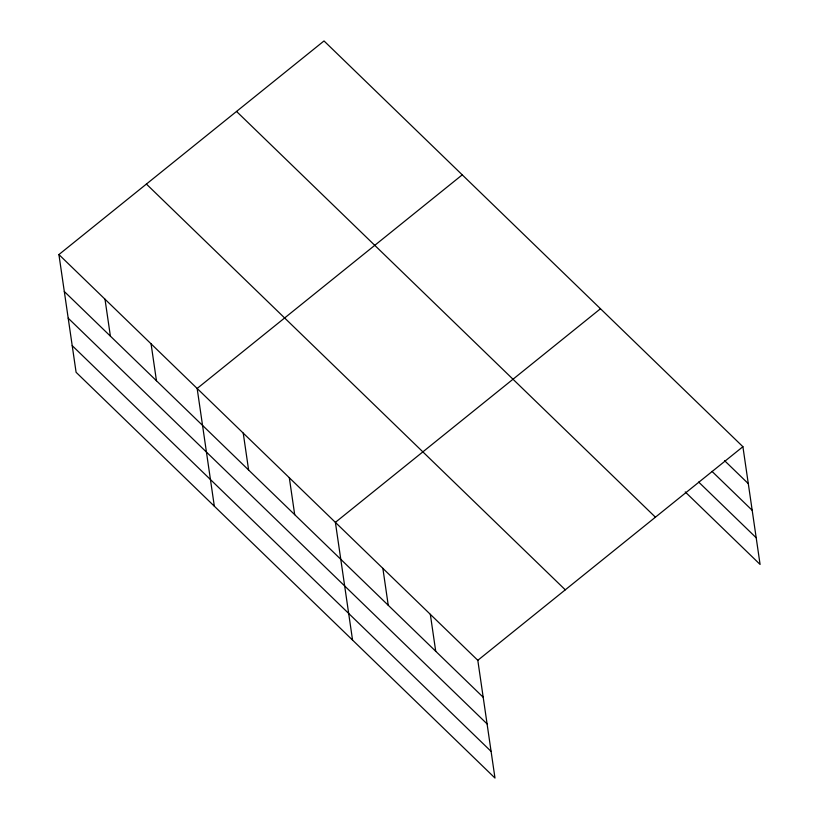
<?xml version="1.0" encoding="UTF-8"?>
<svg xmlns="http://www.w3.org/2000/svg" width="819" height="819" viewBox="0 0 819 819"><rect width="100%" height="100%" fill="white"/><g stroke="black" fill="none" stroke-linecap="round" stroke-linejoin="round"><path stroke-width="1.23" d="M58.917 254.566L477.805 660.319L494.983 778.05L76.095 372.297L58.917 254.566L324.017 40.95L742.905 446.703L760.083 564.434L685.216 491.922M462.254 174.846L197.154 388.462L214.332 506.203M600.481 308.743L335.391 522.358L352.559 640.1M477.805 660.319L742.905 446.703M724.559 460.647L748.29 483.64M712.008 471.386L752.18 510.298M698.668 482.053L756.193 537.766M236.537 111.445L655.425 517.188M146.406 184.07L565.284 589.823M64.312 291.503L483.2 697.256M68.202 318.171L487.09 723.914M72.205 345.638L491.093 751.392M430.333 614.332L435.718 651.269M382.862 568.345L388.247 605.282M289.312 477.733L294.697 514.67M243.233 433.097L248.618 470.034M151.075 343.837L156.46 380.774M104.996 299.201L110.391 336.138"/></g></svg>
